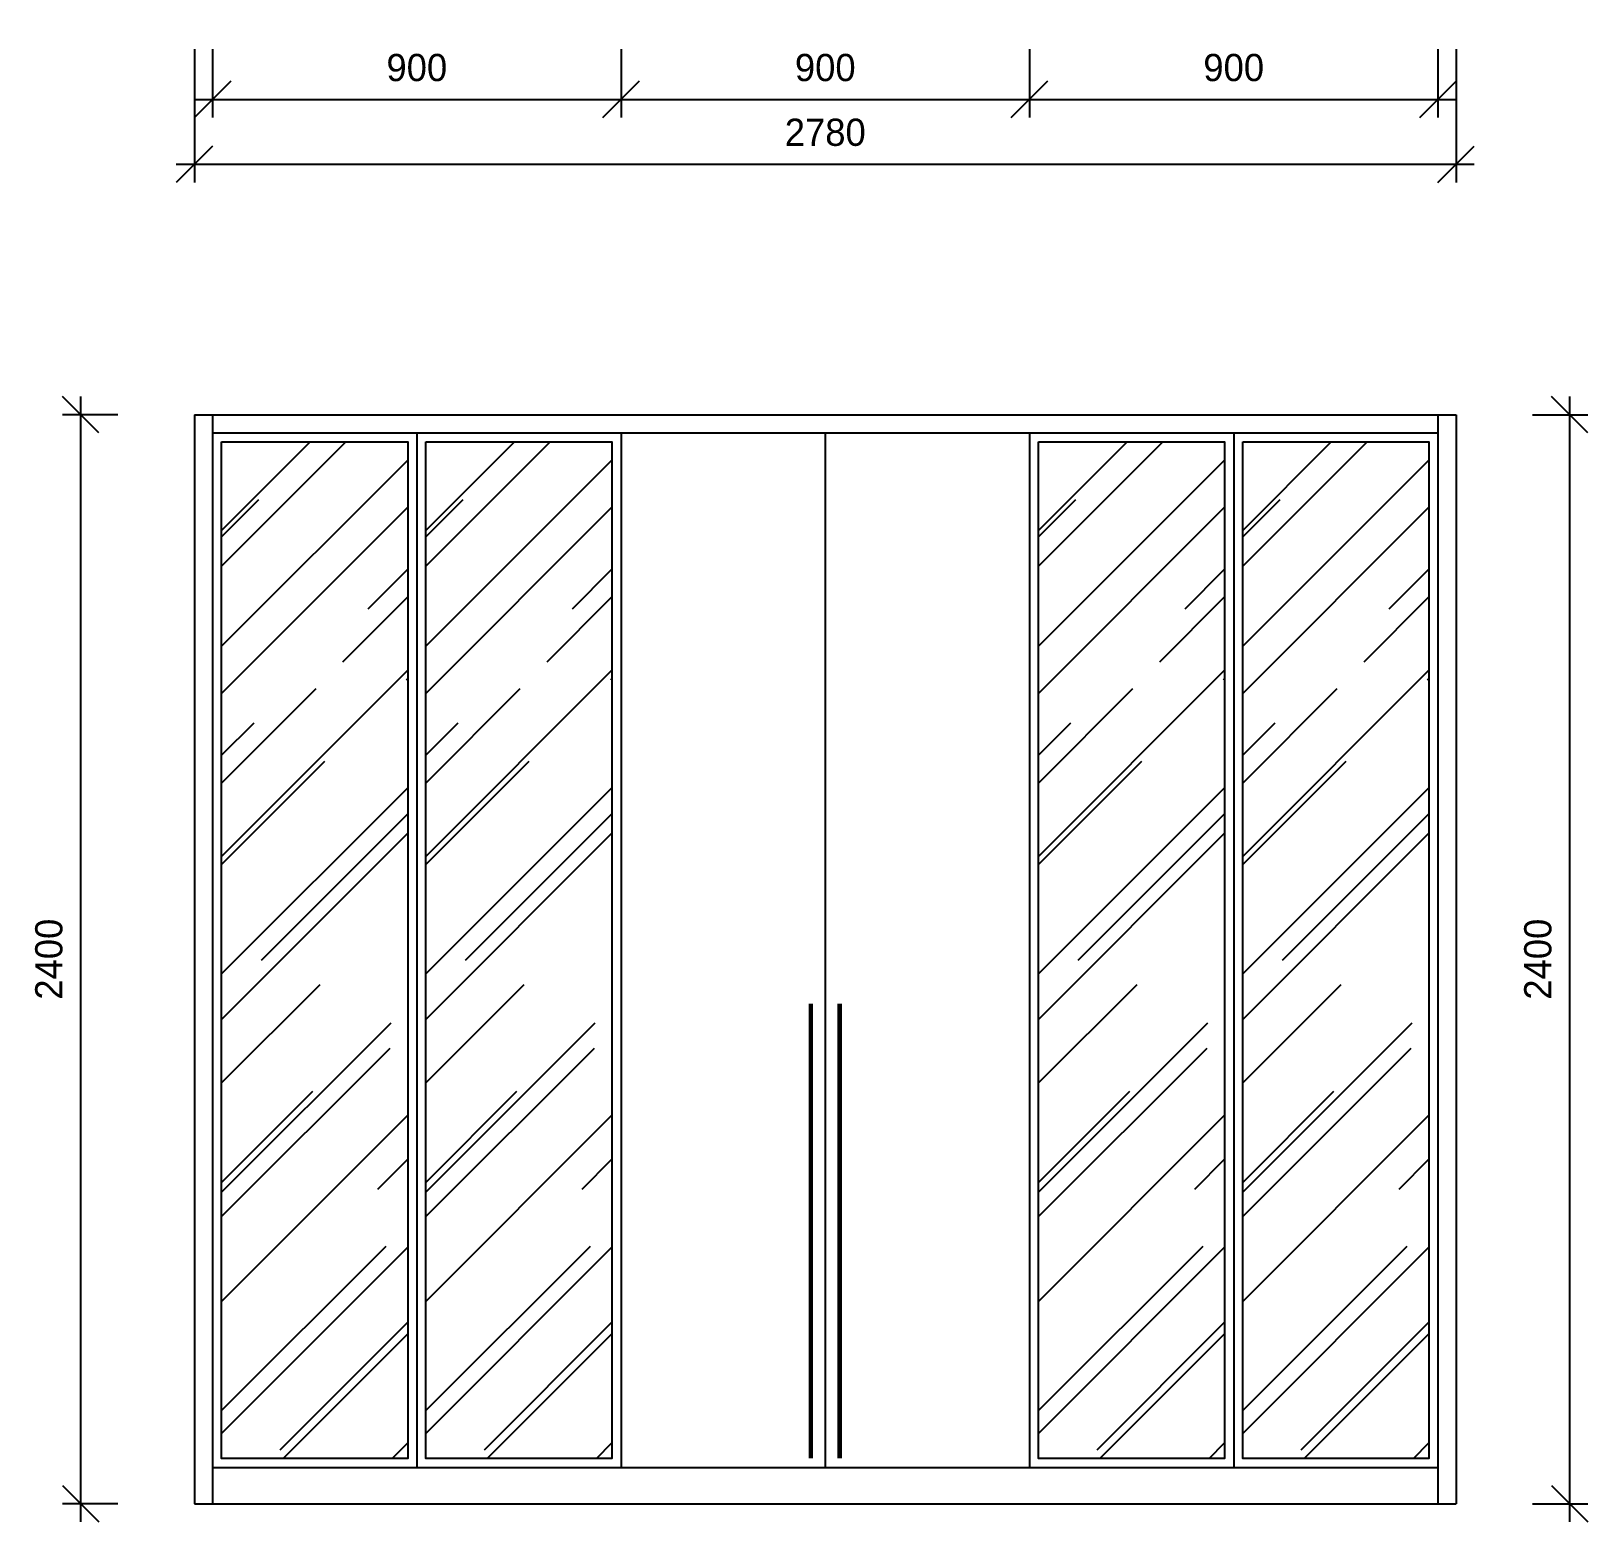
# Model space of a CAD drawing. Header units: millimetres. Extents: x 24776 to 57176, y -19492 to 15017.
# Drawn here: x 39252 to 42682, y -2385 to 900 of the extents above; entities that cross this region are included whole.
import ezdxf

# ---------------------------------------------------------------- set-up
doc = ezdxf.new("R2010")
doc.units = ezdxf.units.MM
doc.header["$PDMODE"] = 3
doc.styles.add('RomanS', font='')
doc.styles.get('RomanS').set_extended_font_data('YouYuan')
doc.dimstyles.new('SC40', dxfattribs={"dimtxt": 60, "dimasz": 80, "dimexe": 40, "dimexo": 40, "dimgap": 40, "dimtad": 1, "dimdec": 0, "dimzin": 0, "dimdsep": 46, "dimtxsty": 'RomanS', "dimblk": 'OBLIQUE', "dimcen": 0, "dimdle": 40, "dimclrd": 9, "dimclre": 9, "dimclrt": 4, "dimadec": 0, "dimazin": 0, "dimtfac": 1, "dimtdec": 0, "dimtix": 1, "dimtmove": 2, "dimatfit": 1, "dimldrblk": 'DOT', "dimfxl": 1, "dimtolj": 1, "dimtzin": 0, "dimlwd": -1, "dimlwe": -1, "dimarcsym": 0})

# ---------------------------------------------------------------- blocks, each defined once
blk = doc.blocks.new('_Oblique')
at = {"color": 0, "linetype": 'ByBlock', "lineweight": -2}
blk.add_line((-0.5, -0.5), (0.5, 0.5), dxfattribs=at)
blk = doc.blocks.new('*D234')
at = {"color": 9, "transparency": 16777216}
for p, q in [((39361.6, -2385.3), (39361.6, 94.7)), ((39443.3, 54.7), (39321.6, 54.7)), ((39443.3, -2345.3), (39321.6, -2345.3))]:
    blk.add_line(p, q, dxfattribs=at)
at = {"layer": 'Defpoints', "color": 0, "transparency": 16777216}
for p in [(39361.6, 54.7), (39483.3, 54.7), (39483.3, -2345.3)]:
    blk.add_point(p, dxfattribs=at)
at = {"color": 9, "transparency": 16777216, "xscale": 80, "yscale": 80, "zscale": 80}
for p, rotation in [((39361.6, 54.7), 90), ((39361.6, -2345.3), 270)]:
    blk.add_blockref('_Oblique', p, dxfattribs=dict(at, rotation=rotation))
at = {"color": 4, "transparency": 16777216, "insert": (39291.6, -1145.3), "char_height": 60, "attachment_point": 5, "rotation": 90, "style": 'RomanS'}
blk.add_mtext('\\A1;2400', dxfattribs=at)
blk = doc.blocks.new('_Dot')
at = {"color": 0, "linetype": 'ByBlock', "lineweight": -2}
blk.add_line((-0.5, 0), (-1, 0), dxfattribs=at)
at = {"color": 0, "linetype": 'ByBlock', "const_width": 0.5}
blk.add_lwpolyline([(-0.25, 0, 1), (0.25, 0, 1)], format="xyb", close=True, dxfattribs=at)
blk = doc.blocks.new('*D235')
at = {"color": 9, "transparency": 16777216}
for p, q in [((42642.5, -2385.3), (42642.5, 94.7)), ((42560.8, 54.7), (42682.5, 54.7)), ((42560.8, -2345.3), (42682.5, -2345.3))]:
    blk.add_line(p, q, dxfattribs=at)
at = {"layer": 'Defpoints', "color": 0, "transparency": 16777216}
for p in [(42520.8, 54.7), (42642.5, 54.7), (42520.8, -2345.3)]:
    blk.add_point(p, dxfattribs=at)
at = {"color": 9, "transparency": 16777216, "xscale": 80, "yscale": 80, "zscale": 80}
for p, rotation in [((42642.5, 54.7), 90), ((42642.5, -2345.3), 270)]:
    blk.add_blockref('_Oblique', p, dxfattribs=dict(at, rotation=rotation))
at = {"color": 4, "transparency": 16777216, "insert": (42572.5, -1145.3), "char_height": 60, "attachment_point": 5, "rotation": 90, "style": 'RomanS'}
blk.add_mtext('\\A1;2400', dxfattribs=at)
blk = doc.blocks.new('*D243')
at = {"color": 9, "transparency": 16777216}
for p, q in [((39612.1, 860), (39612.1, 566.7)), ((42392.1, 860), (42392.1, 566.7)), ((39572.1, 606.7), (42432.1, 606.7))]:
    blk.add_line(p, q, dxfattribs=at)
at = {"layer": 'Defpoints', "color": 0, "transparency": 16777216}
for p in [(39612.1, 900), (42392.1, 900), (42392.1, 606.7)]:
    blk.add_point(p, dxfattribs=at)
at = {"color": 9, "transparency": 16777216, "xscale": 80, "yscale": 80, "zscale": 80, "rotation": 180}
blk.add_blockref('_Oblique', (39612.1, 606.7), dxfattribs=at)
at = {"color": 9, "transparency": 16777216, "xscale": 80, "yscale": 80, "zscale": 80}
blk.add_blockref('_Oblique', (42392.1, 606.7), dxfattribs=at)
at = {"color": 4, "transparency": 16777216, "insert": (41002.1, 676.7), "char_height": 60, "attachment_point": 5, "style": 'RomanS'}
blk.add_mtext('\\A1;2780', dxfattribs=at)
blk = doc.blocks.new('*D244')
at = {"color": 9, "transparency": 16777216}
for p, q in [((39652.1, 860), (39652.1, 709.4)), ((40552.1, 860), (40552.1, 709.4)), ((39612.1, 749.4), (40592.1, 749.4))]:
    blk.add_line(p, q, dxfattribs=at)
at = {"layer": 'Defpoints', "color": 0, "transparency": 16777216}
for p in [(39652.1, 900), (40552.1, 900), (40552.1, 749.4)]:
    blk.add_point(p, dxfattribs=at)
at = {"color": 9, "transparency": 16777216, "xscale": 80, "yscale": 80, "zscale": 80, "rotation": 180}
blk.add_blockref('_Oblique', (39652.1, 749.4), dxfattribs=at)
at = {"color": 9, "transparency": 16777216, "xscale": 80, "yscale": 80, "zscale": 80}
blk.add_blockref('_Oblique', (40552.1, 749.4), dxfattribs=at)
at = {"color": 4, "transparency": 16777216, "insert": (40102.1, 819.4), "char_height": 60, "attachment_point": 5, "style": 'RomanS'}
blk.add_mtext('\\A1;900', dxfattribs=at)
blk = doc.blocks.new('*D245')
at = {"color": 9, "transparency": 16777216}
for p, q in [((40552.1, 860), (40552.1, 709.4)), ((41452.1, 860), (41452.1, 709.4)), ((40512.1, 749.4), (41492.1, 749.4))]:
    blk.add_line(p, q, dxfattribs=at)
at = {"layer": 'Defpoints', "color": 0, "transparency": 16777216}
for p in [(40552.1, 900), (41452.1, 900), (41452.1, 749.4)]:
    blk.add_point(p, dxfattribs=at)
at = {"color": 9, "transparency": 16777216, "xscale": 80, "yscale": 80, "zscale": 80, "rotation": 180}
blk.add_blockref('_Oblique', (40552.1, 749.4), dxfattribs=at)
at = {"color": 9, "transparency": 16777216, "xscale": 80, "yscale": 80, "zscale": 80}
blk.add_blockref('_Oblique', (41452.1, 749.4), dxfattribs=at)
at = {"color": 4, "transparency": 16777216, "insert": (41002.1, 819.4), "char_height": 60, "attachment_point": 5, "style": 'RomanS'}
blk.add_mtext('\\A1;900', dxfattribs=at)
blk = doc.blocks.new('*D246')
at = {"color": 9, "transparency": 16777216}
for p, q in [((41452.1, 860), (41452.1, 709.4)), ((42352.1, 860), (42352.1, 709.4)), ((41412.1, 749.4), (42392.1, 749.4))]:
    blk.add_line(p, q, dxfattribs=at)
at = {"layer": 'Defpoints', "color": 0, "transparency": 16777216}
for p in [(41452.1, 900), (42352.1, 900), (42352.1, 749.4)]:
    blk.add_point(p, dxfattribs=at)
at = {"color": 9, "transparency": 16777216, "xscale": 80, "yscale": 80, "zscale": 80, "rotation": 180}
blk.add_blockref('_Oblique', (41452.1, 749.4), dxfattribs=at)
at = {"color": 9, "transparency": 16777216, "xscale": 80, "yscale": 80, "zscale": 80}
blk.add_blockref('_Oblique', (42352.1, 749.4), dxfattribs=at)
at = {"color": 4, "transparency": 16777216, "insert": (41902.1, 819.4), "char_height": 60, "attachment_point": 5, "style": 'RomanS'}
blk.add_mtext('\\A1;900', dxfattribs=at)

msp = doc.modelspace()

# ---------------------------------------------------------------- hatches: boundary and pattern name
h = msp.add_hatch()
h.set_pattern_fill('AR-RROOF', color=250, scale=10, angle=45)
h.paths.add_polyline_path([(40082.1, -5.3), (39672.1, -5.3), (39672.1, -2245.3), (40082.1, -2245.3)])
h = msp.add_hatch()
h.set_pattern_fill('AR-RROOF', color=250, scale=10, angle=45)
h.set_pattern_definition([(45, (450, 0), (215.5261, 574.7364), [3810, -508, 1270, -254]), (45, (599.07, 328.68), (-418.48, 59.2697), [762, -83.82, 1524, -190.5]), (45, (387.14, 242.47), (813.6112, 1054.2821), [2032, -355.6, 1016, -254])])
h.paths.add_polyline_path([(40532.1, -5.3), (40122.1, -5.3), (40122.1, -2245.3), (40532.1, -2245.3)])
h = msp.add_hatch()
h.set_pattern_fill('AR-RROOF', color=250, scale=10, angle=45)
h.set_pattern_definition([(45, (1800, 0), (215.5261, 574.7364), [3810, -508, 1270, -254]), (45, (1949.07, 328.68), (-418.48, 59.2697), [762, -83.82, 1524, -190.5]), (45, (1737.14, 242.47), (813.6112, 1054.2821), [2032, -355.6, 1016, -254])])
h.paths.add_polyline_path([(41882.1, -5.3), (41472.1, -5.3), (41472.1, -2245.3), (41882.1, -2245.3)])
h = msp.add_hatch()
h.set_pattern_fill('AR-RROOF', color=250, scale=10, angle=45)
h.set_pattern_definition([(45, (2250, 2e-15), (215.5261, 574.7364), [3810, -508, 1270, -254]), (45, (2399.07, 328.68), (-418.48, 59.2697), [762, -83.82, 1524, -190.5]), (45, (2187.14, 242.47), (813.6112, 1054.2821), [2032, -355.6, 1016, -254])])
h.paths.add_polyline_path([(42332.1, -5.3), (41922.1, -5.3), (41922.1, -2245.3), (42332.1, -2245.3)])

# ---------------------------------------------------------------- linework, layer by layer
at = {"color": 255}
for p, q in [((39612.1, 54.7), (42392.1, 54.7)), ((39612.1, 54.7), (39612.1, -2345.3)), ((39652.1, 54.7), (39652.1, -2345.3)), ((42352.1, 54.7), (42352.1, -2345.3)), ((42392.1, 54.7), (42392.1, -2345.3)), ((39652.1, 14.7), (42352.1, 14.7)), ((40102.1, 14.7), (40102.1, -2265.3)), ((40552.1, 14.7), (40552.1, -2265.3)), ((41002.1, 14.7), (41002.1, -2265.3)), ((41452.1, 14.7), (41452.1, -2265.3)), ((41902.1, 14.7), (41902.1, -2265.3)), ((39652.1, -2265.3), (42352.1, -2265.3)), ((39612.1, -2345.3), (42392.1, -2345.3))]:
    msp.add_line(p, q, dxfattribs=at)
for points in [[(39672.1, -5.3), (40082.1, -5.3), (40082.1, -2245.3), (39672.1, -2245.3)], [(40122.1, -5.3), (40532.1, -5.3), (40532.1, -2245.3), (40122.1, -2245.3)], [(41472.1, -5.3), (41882.1, -5.3), (41882.1, -2245.3), (41472.1, -2245.3)], [(41922.1, -5.3), (42332.1, -5.3), (42332.1, -2245.3), (41922.1, -2245.3)]]:
    msp.add_lwpolyline(points, close=True, dxfattribs=at)
at = {"color": 255, "const_width": 10}
for points in [[(40970.2, -1243.3), (40970.2, -2245.6)], [(41033.9, -1243.3), (41033.9, -2245.6)]]:
    msp.add_lwpolyline(points, dxfattribs=at)

# ---------------------------------------------------------------- dimensions: what is measured, and where the dimension line sits
at = {"color": 255}
for base, p1, p2, picture, middle in [((42392.1, 606.7), (39612.1, 900), (42392.1, 900), '*D243', (41002.1, 676.7)), ((40552.1, 749.4), (39652.1, 900), (40552.1, 900), '*D244', (40102.1, 819.4)), ((41452.1, 749.4), (40552.1, 900), (41452.1, 900), '*D245', (41002.1, 819.4)), ((42352.1, 749.4), (41452.1, 900), (42352.1, 900), '*D246', (41902.1, 819.4))]:
    dim = msp.add_linear_dim(base=base, p1=p1, p2=p2, dimstyle='SC40', dxfattribs=at)
    dim.commit()
    dim.dimension.update_dxf_attribs({"geometry": picture, "text_midpoint": middle})
for base, p1, p2, picture, middle in [((39361.6, 54.7), (39483.3, -2345.3), (39483.3, 54.7), '*D234', (39291.6, -1145.3)), ((42642.5, 54.7), (42520.8, -2345.3), (42520.8, 54.7), '*D235', (42572.5, -1145.3))]:
    dim = msp.add_linear_dim(base=base, p1=p1, p2=p2, angle=90, dimstyle='SC40', dxfattribs=at)
    dim.commit()
    dim.dimension.update_dxf_attribs({"geometry": picture, "text_midpoint": middle})

doc.saveas('drawing.dxf')
